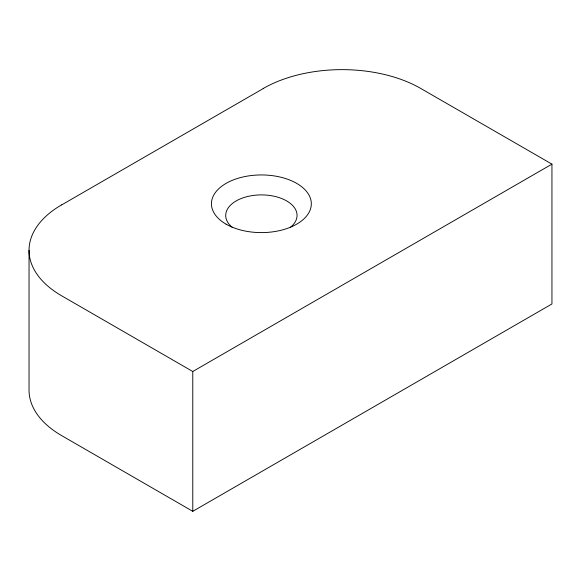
<?xml version="1.0" encoding="UTF-8"?>
<svg xmlns="http://www.w3.org/2000/svg" width="581" height="581" viewBox="0 0 581 581"><rect width="100%" height="100%" fill="white"/><g stroke="black" fill="none" stroke-linecap="round" stroke-linejoin="round"><path stroke-width="0.87" d="M61.753 204.853L263.266 88.559M61.702 204.817A111.407 64.331 0 0 0 61.739 295.86L192.776 371.506L551.943 164.14L551.95 303.957L192.783 511.316L61.753 435.67A111.407 64.302 0 0 1 29.043 390.171L29.05 250.353M551.943 164.14L420.92 88.552A111.414 64.353 0 0 0 263.193 88.515M192.776 371.506L192.783 511.316M232.356 227.425A35.673 20.56 -0.1 0 1 236.22 200.895A35.673 20.531 -0.1 0 1 284.523 199.784A35.673 20.531 -0.1 0 1 290.333 227.396M226.074 224.157A49.937 28.825 0 0 0 309.622 211.23A49.937 28.825 0 0 0 248.457 175.927A49.937 28.825 0 0 0 226.074 224.157"/></g></svg>
